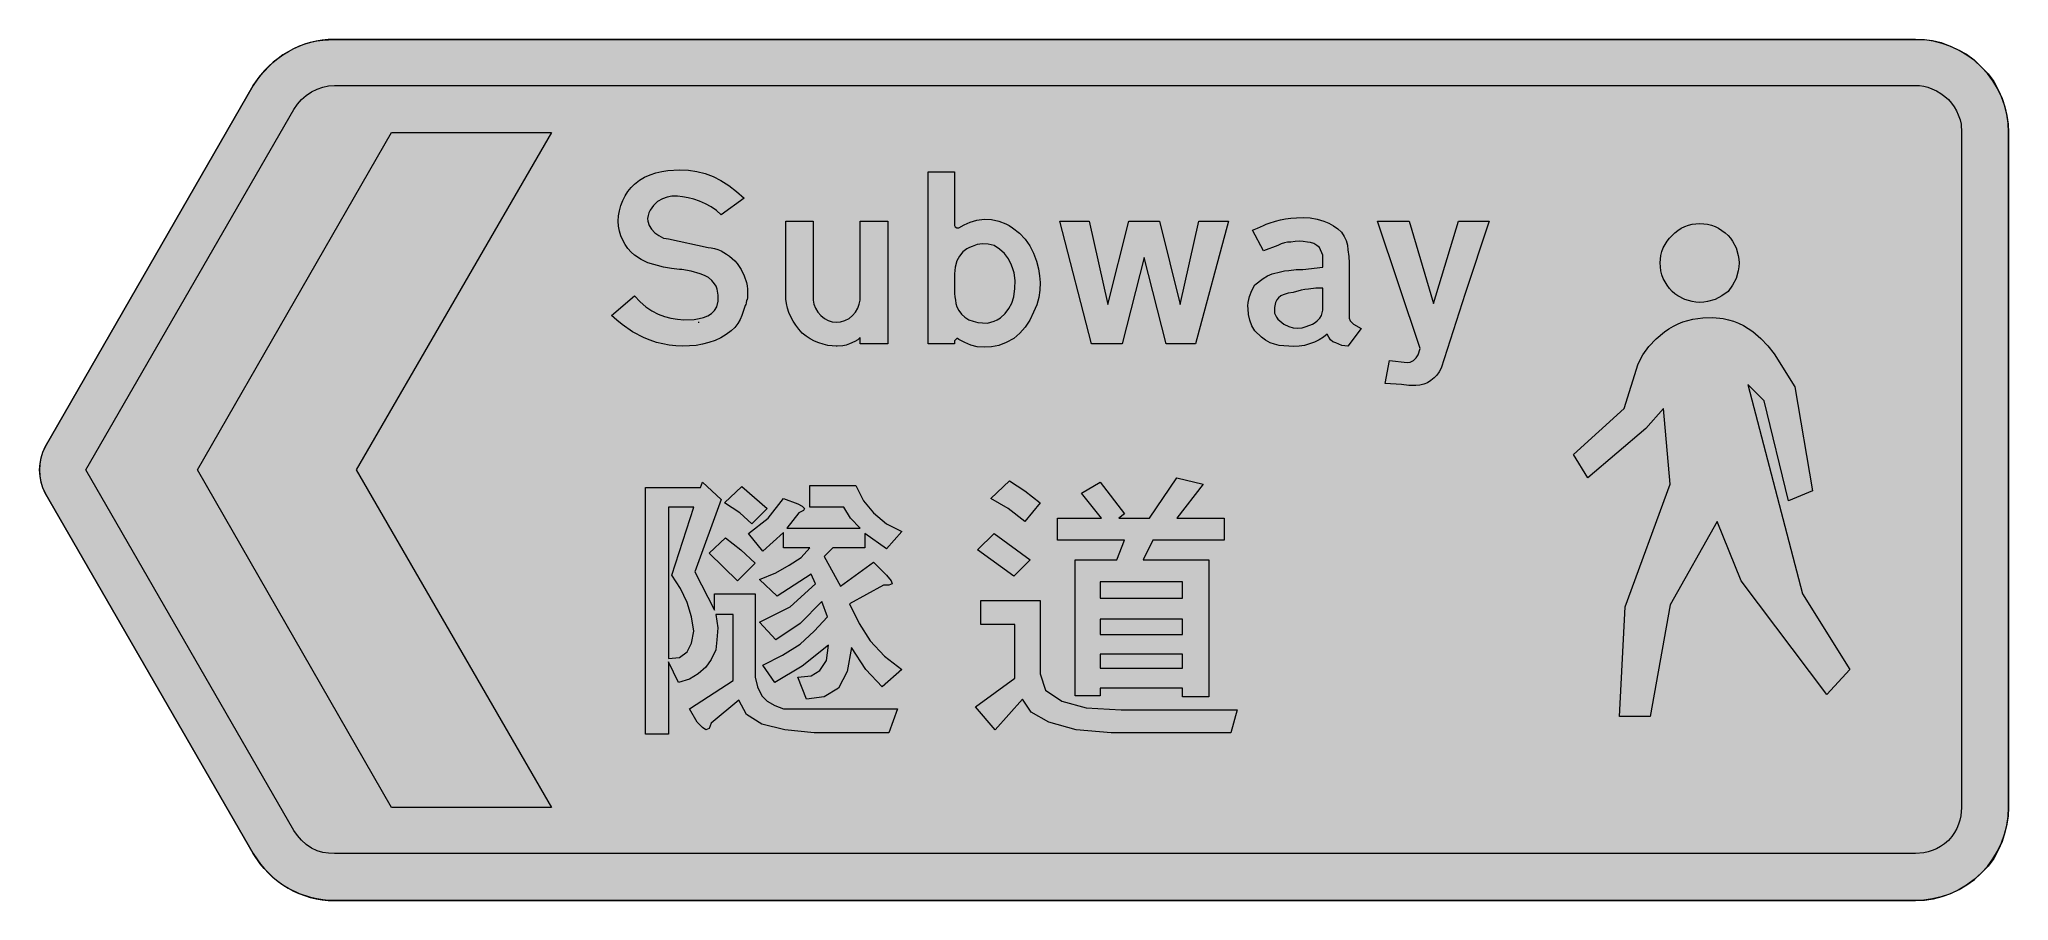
# Model space of a CAD drawing. Header units: metres. Extents: x 15 to 554, y 23 to 258.
import ezdxf

# ---------------------------------------------------------------- set-up
doc = ezdxf.new("R2010")
doc.units = ezdxf.units.M
for name, color, linetype, true_color in [('FILL_BLUE_0000FF', 7, 'Continuous', 0x0000ff), ('FILL_WHITE_FFFFFF', 7, 'Continuous', 0xffffff), ('STROKE_BLUE_0000FF', 7, 'Continuous', 0x0000ff), ('STROKE_WHITE_FFFFFF', 7, 'Continuous', 0xffffff)]:
    doc.layers.add(name, color=color, linetype=linetype, true_color=true_color)

msp = doc.modelspace()

# ---------------------------------------------------------------- hatches: boundary and pattern name
at = {"layer": 'FILL_BLUE_0000FF', "true_color": 0x0000ff}
h = msp.add_hatch(color=7, dxfattribs=at)
h.dxf.hatch_style = 1
h.paths.add_polyline_path([(84.75, 239.22), (85.71, 240.69), (86.81, 241.96), (88.08, 243.06), (89.55, 244.02), (91.12, 244.81), (92.7, 245.37), (94.27, 245.71), (95.85, 245.82), (528.75, 245.82), (529.88, 245.76), (531, 245.59), (532.13, 245.31), (533.25, 244.92), (534.54, 244.37), (535.72, 243.64), (536.79, 242.81), (537.75, 241.92), (538.59, 240.97), (539.33, 239.93), (539.94, 238.84), (540.45, 237.72), (540.97, 236.42), (541.24, 235.21), (541.35, 232.92), (541.35, 48.12), (541.17, 45.83), (540.92, 44.67), (540.56, 43.51), (540.08, 42.36), (539.45, 41.24), (538.68, 40.16), (537.75, 39.12), (536.71, 38.19), (535.63, 37.42), (534.51, 36.79), (533.36, 36.31), (532.2, 35.95), (531.04, 35.7), (528.75, 35.52), (95.85, 35.52), (94.27, 35.59), (92.7, 35.82), (91.12, 36.28), (89.55, 37.02), (88.08, 38.02), (86.81, 39.19), (85.71, 40.48), (84.75, 41.82), (27.75, 140.52), (84.75, 239.22)])
at = {"layer": 'FILL_WHITE_FFFFFF', "true_color": 0xffffff}
h = msp.add_hatch(color=7, dxfattribs=at)
h.dxf.hatch_style = 1
h.paths.add_polyline_path([(75.57, 248.45), (77.77, 250.92), (79, 252.07), (80.32, 253.16), (81.73, 254.18), (83.25, 255.12), (84.74, 255.95), (86.27, 256.65), (87.84, 257.22), (89.44, 257.67), (91.05, 258.01), (92.66, 258.24), (95.85, 258.42), (528.75, 258.42), (531.05, 258.35), (533.4, 258.08), (535.75, 257.53), (536.91, 257.13), (538.05, 256.62), (540.46, 255.6), (542.74, 254.33), (544.84, 252.78), (546.75, 250.92), (548.61, 249.01), (550.16, 246.91), (551.43, 244.63), (552.45, 242.22), (553.24, 239.92), (553.8, 237.57), (554.14, 235.22), (554.25, 232.92), (554.25, 48.12), (554.14, 45.87), (553.8, 43.58), (553.24, 41.24), (552.45, 38.82), (551.43, 36.41), (550.16, 34.13), (548.61, 32.03), (546.75, 30.12), (544.84, 28.39), (542.74, 26.82), (540.46, 25.48), (538.05, 24.42), (535.75, 23.63), (533.4, 23.07), (531.05, 22.73), (528.75, 22.62), (95.85, 22.62), (94.26, 22.68), (92.66, 22.84), (91.05, 23.11), (89.44, 23.48), (86.27, 24.52), (83.25, 25.92), (81.73, 26.86), (80.32, 27.88), (79, 28.98), (77.77, 30.16), (76.63, 31.4), (75.57, 32.71), (73.65, 35.52), (16.65, 134.22), (16.04, 135.63), (15.56, 137.14), (15.26, 138.78), (15.15, 140.52), (15.26, 142.26), (15.56, 143.89), (16.04, 145.41), (16.65, 146.82), (73.65, 245.82), (75.57, 248.45)])
h = msp.add_hatch(color=7, dxfattribs=at)
h.dxf.hatch_style = 1
h.paths.add_polyline_path([(101.85, 140.52), (155.25, 48.12), (111.45, 48.12), (58.35, 140.52), (111.45, 232.92), (155.25, 232.92), (101.85, 140.52)])
h = msp.add_hatch(color=7, dxfattribs=at)
h.dxf.hatch_style = 1
h.paths.add_polyline_path([(208.95, 187.62), (208.91, 187.21), (208.82, 187.07), (208.65, 187.02), (208.61, 186.16), (208.52, 185.8), (208.35, 185.52), (207.45, 182.82), (206.94, 181.7), (206.29, 180.61), (205.47, 179.57), (204.45, 178.62), (203.13, 177.58), (201.67, 176.7), (200.09, 175.97), (198.41, 175.39), (196.67, 174.96), (194.87, 174.65), (193.06, 174.48), (191.25, 174.42), (189.37, 174.49), (187.53, 174.69), (185.75, 175.02), (184.01, 175.47), (182.32, 176.03), (180.66, 176.7), (177.45, 178.32), (174.6, 180.34), (173.15, 181.53), (171.75, 182.82), (178.05, 188.22), (179.55, 186.57), (181.13, 185.21), (182.77, 184.1), (184.46, 183.23), (186.2, 182.57), (187.96, 182.1), (189.75, 181.79), (191.55, 181.62), (194.39, 181.76), (195.72, 181.97), (196.95, 182.29), (198.07, 182.76), (199.06, 183.39), (199.89, 184.2), (200.55, 185.22), (200.88, 186.71), (200.93, 188.37), (200.63, 190.03), (200.34, 190.81), (199.95, 191.52), (199.18, 192.44), (198.25, 193.18), (197.18, 193.78), (196.01, 194.26), (193.5, 194.94), (190.95, 195.42), (190.35, 195.42), (188.15, 195.7), (186, 196.09), (181.65, 197.22), (179.85, 198.16), (178.05, 199.32), (177.08, 200.17), (176.21, 201.15), (175.44, 202.24), (174.79, 203.41), (174.26, 204.65), (173.87, 205.94), (173.63, 207.27), (173.55, 208.62), (173.63, 210.08), (173.87, 211.52), (174.26, 212.93), (174.79, 214.28), (175.44, 215.57), (176.21, 216.76), (177.08, 217.85), (178.05, 218.82), (179.35, 219.85), (180.77, 220.69), (182.28, 221.37), (183.86, 221.89), (185.48, 222.28), (187.12, 222.53), (190.35, 222.72), (192.77, 222.61), (195.1, 222.26), (197.35, 221.68), (199.54, 220.84), (201.68, 219.76), (203.81, 218.42), (205.92, 216.81), (208.05, 214.92), (201.75, 210.42), (200.43, 211.57), (198.99, 212.57), (197.45, 213.4), (195.86, 214.09), (194.26, 214.64), (192.68, 215.06), (191.16, 215.35), (189.75, 215.52), (188.27, 215.45), (186.94, 215.22), (185.66, 214.76), (184.35, 214.02), (183.25, 212.97), (182.33, 211.66), (181.98, 210.94), (181.73, 210.18), (181.62, 209.41), (181.65, 208.62), (182.03, 207.5), (182.7, 206.44), (183.59, 205.5), (184.65, 204.72), (185.32, 204.33), (186, 204.04), (186.68, 203.88), (187.35, 203.82), (198.15, 201.42), (199.05, 201.36), (199.95, 201.19), (200.85, 200.91), (201.75, 200.52), (203.25, 199.58), (204.03, 199.04), (204.75, 198.42), (205.5, 197.8), (206.16, 197.09), (207.26, 195.46), (208.08, 193.65), (208.65, 191.82), (208.91, 190.92), (208.95, 190.02), (208.95, 189.12), (208.95, 188.82), (208.95, 188.52), (208.95, 188.22), (208.95, 187.92), (208.95, 187.62)])
h = msp.add_hatch(color=7, dxfattribs=at)
h.dxf.hatch_style = 1
h.paths.add_polyline_path([(269.96, 208.36), (271.79, 208.89), (273.75, 209.22), (275.77, 209.1), (277.76, 208.69), (279.7, 207.95), (280.64, 207.44), (281.55, 206.82), (283.41, 205.36), (284.96, 203.71), (286.23, 201.88), (287.25, 199.92), (288.04, 197.73), (288.6, 195.64), (288.94, 193.68), (289.05, 191.82), (288.98, 189.79), (288.71, 187.77), (288.16, 185.74), (287.25, 183.72), (286.24, 181.58), (285, 179.67), (283.54, 177.98), (281.85, 176.52), (279.82, 175.39), (277.8, 174.64), (275.77, 174.24), (273.75, 174.12), (271.83, 174.28), (270.08, 174.72), (268.43, 175.39), (266.85, 176.22), (266.44, 176.48), (266.25, 176.52), (265.65, 175.92), (265.65, 175.02), (258.45, 175.02), (258.45, 222.12), (265.65, 222.12), (265.65, 207.42), (265.7, 207.24), (265.84, 207.12), (266.25, 206.82), (266.55, 206.82), (266.85, 206.82), (268.31, 207.66), (269.96, 208.36)])
h.paths.add_polyline_path([(277.35, 181.65), (278.25, 182.22), (279.49, 183.41), (280.5, 184.73), (281.29, 186.23), (281.85, 187.92), (282.18, 190.17), (282.22, 192.38), (281.93, 194.54), (281.64, 195.59), (281.25, 196.62), (280.42, 198.31), (279.3, 199.77), (277.96, 201.01), (276.45, 202.02), (274.88, 202.35), (273.34, 202.43), (271.85, 202.23), (270.45, 201.72), (269.7, 201.45), (269.03, 201.11), (267.9, 200.22), (266.99, 199.1), (266.25, 197.82), (265.84, 196.02), (265.65, 194.22), (265.65, 188.82), (265.69, 187.92), (265.95, 187.02), (265.99, 186.12), (266.25, 185.22), (266.81, 184.15), (267.56, 183.19), (268.49, 182.35), (269.55, 181.62), (270.73, 181.23), (271.99, 180.94), (273.3, 180.78), (274.65, 180.72), (276.45, 181.24), (277.35, 181.65)], flags=16)
h = msp.add_hatch(color=7, dxfattribs=at)
h.dxf.hatch_style = 1
h.paths.add_polyline_path([(232.1, 174.48), (230.91, 174.64), (229.7, 174.93), (228.49, 175.32), (227.29, 175.83), (226.12, 176.44), (225, 177.18), (223.95, 178.02), (222.99, 179.06), (222.15, 180.15), (221.42, 181.28), (220.8, 182.44), (220.29, 183.64), (219.9, 184.85), (219.62, 186.08), (219.45, 187.32), (219.45, 208.62), (226.95, 208.62), (226.95, 187.02), (227.11, 185.9), (227.55, 184.81), (228.22, 183.77), (229.05, 182.82), (230, 182.03), (231.04, 181.47), (232.13, 181.13), (233.25, 181.02), (234.42, 181.13), (235.61, 181.47), (236.75, 182.03), (237.75, 182.82), (238.54, 183.77), (239.14, 184.81), (239.56, 185.9), (239.85, 187.02), (239.85, 208.62), (247.35, 208.62), (247.35, 175.02), (239.85, 175.02), (239.85, 176.82), (239.13, 176.2), (238.35, 175.69), (236.85, 175.02), (235.95, 174.67), (235.09, 174.49), (233.55, 174.42), (233.25, 174.42), (232.1, 174.48)])
h = msp.add_hatch(color=7, dxfattribs=at)
h.dxf.hatch_style = 1
h.paths.add_polyline_path([(307.65, 185.82), (313.35, 208.62), (317.55, 208.62), (321.75, 208.62), (327.45, 185.82), (332.55, 208.62), (340.65, 208.62), (331.65, 175.02), (323.55, 175.02), (317.55, 198.72), (311.55, 175.02), (303.15, 175.02), (294.45, 208.62), (302.55, 208.62), (307.65, 185.82)])
h = msp.add_hatch(color=7, dxfattribs=at)
h.dxf.hatch_style = 1
h.paths.add_polyline_path([(372.5, 174.48), (371.7, 174.64), (370.05, 175.32), (369.25, 175.65), (368.62, 176.18), (368.11, 176.88), (367.65, 177.72), (366.65, 176.88), (365.47, 176.14), (364.19, 175.53), (362.85, 175.02), (361.45, 174.63), (360, 174.38), (358.55, 174.3), (357.15, 174.42), (355.8, 174.48), (354.49, 174.64), (353.23, 174.93), (352.05, 175.32), (350.8, 176.05), (349.72, 176.86), (347.85, 178.62), (347.06, 180.02), (346.5, 181.51), (346.16, 183.05), (346.05, 184.62), (345.99, 185.51), (346.04, 186.37), (346.39, 188.03), (347.02, 189.64), (347.85, 191.22), (350.14, 192.94), (351.35, 193.67), (352.65, 194.22), (354.9, 194.78), (356.02, 195.02), (357.15, 195.12), (359.21, 195.38), (361.05, 195.42), (366.45, 196.02), (366.45, 197.52), (366.45, 199.32), (365.55, 201.42), (364.82, 202.03), (364.01, 202.51), (363.15, 202.81), (362.25, 202.92), (361.13, 203.09), (360, 203.14), (358.88, 203.09), (357.75, 202.92), (356.85, 202.86), (355.95, 202.69), (355.05, 202.41), (354.15, 202.02), (350.25, 200.52), (347.25, 206.22), (348.64, 206.71), (350.25, 207.42), (350.98, 207.82), (351.79, 208.13), (353.55, 208.62), (354.9, 209.01), (356.29, 209.29), (357.73, 209.46), (359.25, 209.52), (361.1, 209.63), (363, 209.52), (364.9, 209.18), (366.75, 208.62), (368.09, 208.07), (369.38, 207.34), (370.55, 206.51), (371.55, 205.62), (372.34, 204.49), (372.9, 203.33), (373.24, 202.12), (373.35, 200.82), (373.61, 199.02), (373.65, 197.22), (373.65, 193.62), (373.65, 182.82), (373.69, 182.07), (373.95, 181.32), (374.85, 180.42), (376.95, 179.22), (373.35, 174.42), (372.5, 174.48)])
h.paths.add_polyline_path([(359.55, 179.37), (360.78, 179.48), (361.95, 179.82), (363.67, 180.46), (364.4, 180.87), (364.95, 181.32), (365.66, 182.07), (366.15, 182.82), (366.45, 184.32), (366.45, 190.32), (364.61, 190.28), (362.55, 190.02), (361.6, 189.96), (360.56, 189.79), (358.35, 189.12), (357, 188.93), (355.65, 188.52), (354.98, 188.19), (354.38, 187.69), (353.88, 187.09), (353.55, 186.42), (353.29, 185.03), (353.25, 183.42), (353.78, 182.37), (354.18, 181.82), (354.75, 181.32), (355.84, 180.46), (357.15, 179.82), (358.32, 179.48), (359.55, 179.37)], flags=16)
h = msp.add_hatch(color=7, dxfattribs=at)
h.dxf.hatch_style = 1
h.paths.add_polyline_path([(393.15, 173.82), (381.45, 208.62), (390.15, 208.62), (396.75, 186.12), (403.65, 208.62), (412.05, 208.62), (405.45, 188.82), (398.85, 168.42), (398.33, 167.44), (397.69, 166.53), (396.93, 165.71), (396.07, 165.01), (395.14, 164.43), (394.12, 163.99), (393.06, 163.72), (391.95, 163.62), (390, 163.66), (388.05, 163.92), (383.55, 164.22), (384.75, 170.52), (389.55, 169.92), (390.44, 170.08), (391.27, 170.52), (392, 171.19), (392.55, 172.02), (393.15, 173.82)])
h = msp.add_hatch(color=7, dxfattribs=at)
h.dxf.hatch_style = 1
h.paths.add_polyline_path([(458.91, 198.24), (459.07, 199.28), (459.34, 200.3), (459.71, 201.31), (460.18, 202.27), (460.75, 203.17), (461.41, 203.99), (462.15, 204.72), (462.88, 205.46), (463.7, 206.12), (464.6, 206.69), (465.56, 207.16), (466.57, 207.53), (467.59, 207.8), (468.63, 207.96), (469.65, 208.02), (470.76, 207.96), (471.84, 207.8), (472.88, 207.53), (473.89, 207.16), (474.85, 206.69), (475.77, 206.12), (476.63, 205.46), (477.45, 204.72), (478.1, 203.99), (478.68, 203.17), (479.63, 201.31), (480.23, 199.28), (480.39, 198.24), (480.45, 197.22), (480.39, 196.11), (480.23, 195.03), (479.63, 192.98), (478.68, 191.1), (477.45, 189.42), (475.77, 188.19), (473.89, 187.24), (471.84, 186.64), (470.76, 186.48), (469.65, 186.42), (468.63, 186.48), (467.59, 186.64), (465.56, 187.24), (463.7, 188.19), (462.88, 188.77), (462.15, 189.42), (461.41, 190.24), (460.75, 191.1), (460.18, 192.02), (459.71, 192.98), (459.34, 193.99), (459.07, 195.03), (458.91, 196.11), (458.85, 197.22), (458.91, 198.24)])
h = msp.add_hatch(color=7, dxfattribs=at)
h.dxf.hatch_style = 1
h.paths.add_polyline_path([(447.75, 73.02), (449.25, 103.02), (461.55, 136.62), (459.75, 157.32), (454.95, 151.92), (439.05, 138.42), (435.15, 144.72), (448.95, 157.32), (452.85, 169.62), (454.14, 172.03), (455.78, 174.31), (457.74, 176.41), (460.05, 178.32), (461.21, 179.16), (462.45, 179.9), (463.74, 180.53), (465.08, 181.06), (467.81, 181.82), (470.55, 182.22), (473.3, 182.27), (476.1, 181.96), (477.51, 181.65), (478.9, 181.25), (480.29, 180.74), (481.65, 180.12), (484.19, 178.44), (486.41, 176.56), (488.36, 174.51), (490.05, 172.32), (495.75, 163.32), (500.55, 134.82), (493.95, 132.12), (487.35, 159.42), (482.85, 163.92), (497.85, 106.62), (510.75, 85.92), (504.45, 79.02), (481.05, 110.22), (474.45, 126.42), (461.55, 103.62), (456.15, 73.02), (447.75, 73.02)])
h = msp.add_hatch(color=7, dxfattribs=at)
h.dxf.hatch_style = 1
h.paths.add_polyline_path([(196.05, 135.72), (196.65, 137.22), (201.75, 132.42), (194.55, 112.62), (199.95, 102.12), (199.95, 106.62), (211.05, 106.62), (211.05, 86.82), (211.05, 83.82), (211.65, 81.12), (212.85, 78.72), (214.35, 77.22), (216.45, 76.02), (218.85, 75.12), (221.85, 75.12), (225.15, 75.12), (250.05, 75.12), (247.65, 68.52), (227.25, 68.52), (219.15, 69.42), (212.85, 70.92), (208.65, 73.62), (206.55, 77.52), (199.05, 71.22), (198.45, 69.72), (197.55, 69.42), (196.65, 70.02), (195.15, 71.52), (193.05, 75.12), (205.05, 82.92), (205.05, 100.92), (200.25, 100.92), (200.85, 97.32), (200.55, 94.02), (200.25, 91.32), (199.05, 88.62), (197.55, 86.52), (195.45, 84.72), (193.05, 83.22), (190.05, 82.32), (187.35, 88.02), (187.35, 68.22), (181.05, 68.22), (181.05, 135.72), (196.05, 135.72)])
h.paths.add_polyline_path([(190.35, 89.22), (192.45, 90.72), (193.65, 93.12), (194.25, 96.42), (193.65, 100.32), (192.45, 104.22), (190.65, 108.12), (188.25, 111.72), (194.25, 130.32), (187.35, 130.32), (187.35, 88.92), (190.35, 89.22)], flags=16)
h = msp.add_hatch(color=7, dxfattribs=at)
h.dxf.hatch_style = 1
h.paths.add_polyline_path([(206.85, 128.82), (202.65, 131.52), (207.45, 136.02), (214.35, 130.02), (210.15, 125.82), (206.85, 128.82)])
h = msp.add_hatch(color=7, dxfattribs=at)
h.dxf.hatch_style = 1
h.paths.add_polyline_path([(214.65, 127.32), (218.85, 132.72), (222.75, 131.22), (223.95, 130.62), (224.55, 130.02), (224.25, 129.42), (223.05, 128.82), (219.75, 124.62), (239.85, 124.62), (237.15, 127.32), (235.35, 130.32), (226.05, 130.32), (226.05, 136.32), (238.65, 136.32), (240.75, 132.12), (243.45, 128.82), (247.05, 125.82), (251.25, 123.72), (247.05, 118.92), (241.05, 123.12), (241.05, 119.22), (232.35, 119.22), (229.95, 116.82), (234.45, 108.72), (243.45, 115.32), (247.05, 111.72), (248.25, 110.22), (248.55, 109.32), (247.65, 109.02), (246.15, 109.02), (236.85, 103.92), (239.55, 98.52), (242.55, 93.72), (246.45, 89.52), (251.25, 85.92), (245.85, 81.12), (241.35, 85.92), (237.45, 91.92), (236.25, 85.32), (233.85, 80.82), (229.95, 78.42), (225.15, 77.82), (222.75, 83.82), (226.35, 84.12), (228.75, 85.62), (230.55, 88.32), (231.15, 92.52), (223.95, 86.82), (216.45, 82.32), (213.15, 87.12), (218.55, 89.82), (223.35, 92.82), (227.25, 96.42), (230.85, 100.32), (229.35, 104.52), (223.35, 98.52), (216.75, 94.02), (212.25, 98.82), (220.65, 103.02), (227.55, 109.32), (226.35, 112.02), (217.05, 106.02), (212.25, 110.52), (216.75, 112.32), (220.35, 114.42), (223.65, 116.52), (226.05, 119.22), (218.85, 119.22), (218.85, 123.42), (213.15, 118.32), (209.25, 123.12), (214.65, 127.32)])
h = msp.add_hatch(color=7, dxfattribs=at)
h.dxf.hatch_style = 1
h.paths.add_polyline_path([(284.85, 134.82), (289.05, 131.52), (284.85, 126.42), (280.35, 130.02), (275.55, 132.72), (280.65, 137.52), (284.85, 134.82)])
h = msp.add_hatch(color=7, dxfattribs=at)
h.dxf.hatch_style = 1
h.paths.add_polyline_path([(326.55, 138.42), (333.75, 136.62), (326.55, 127.32), (339.45, 127.32), (339.45, 121.32), (319.95, 121.32), (317.25, 115.92), (335.25, 115.92), (335.25, 78.42), (328.05, 78.42), (328.05, 80.82), (305.55, 80.82), (305.55, 78.72), (298.65, 78.72), (298.65, 115.92), (310.05, 115.92), (312.15, 121.32), (293.85, 121.32), (293.85, 127.32), (305.85, 127.32), (300.45, 134.22), (305.55, 137.22), (312.15, 128.52), (310.65, 127.32), (319.05, 127.32), (326.55, 138.42)])
h.paths.add_polyline_path([(305.55, 86.22), (328.05, 86.22), (328.05, 90.12), (305.55, 90.12), (305.55, 86.22)], flags=16)
h.paths.add_polyline_path([(305.55, 99.72), (305.55, 95.52), (328.05, 95.52), (328.05, 99.72), (305.55, 99.72)], flags=16)
h.paths.add_polyline_path([(328.05, 109.92), (305.55, 109.92), (305.55, 105.42), (328.05, 105.42), (328.05, 109.92)], flags=16)
h = msp.add_hatch(color=7, dxfattribs=at)
h.dxf.hatch_style = 1
h.paths.add_polyline_path([(198.45, 117.72), (202.95, 121.92), (207.15, 118.62), (211.05, 115.02), (206.25, 110.22), (198.45, 117.72)])
h = msp.add_hatch(color=7, dxfattribs=at)
h.dxf.hatch_style = 1
h.paths.add_polyline_path([(286.35, 115.92), (281.85, 111.42), (271.95, 118.62), (276.45, 123.12), (286.35, 115.92)])
h = msp.add_hatch(color=7, dxfattribs=at)
h.dxf.hatch_style = 1
h.paths.add_polyline_path([(289.05, 104.82), (289.05, 84.72), (290.55, 80.22), (295.05, 77.22), (301.65, 75.42), (311.25, 74.82), (343.05, 74.82), (341.25, 68.52), (308.55, 68.52), (298.95, 69.42), (291.45, 71.52), (286.65, 74.22), (284.25, 77.82), (276.75, 69.42), (271.35, 75.72), (282.15, 83.52), (282.15, 98.22), (272.85, 98.22), (272.85, 104.82), (289.05, 104.82)])

# ---------------------------------------------------------------- linework, layer by layer
at = {"layer": 'FILL_BLUE_0000FF', "lineweight": 0, "true_color": 0x0000ff}
msp.add_lwpolyline([(84.75, 239.22), (85.71, 240.69), (86.81, 241.96), (88.08, 243.06), (89.55, 244.02), (91.12, 244.81), (92.7, 245.37), (94.27, 245.71), (95.85, 245.82), (528.75, 245.82), (529.88, 245.76), (531, 245.59), (532.13, 245.31), (533.25, 244.92), (534.54, 244.37), (535.72, 243.64), (536.79, 242.81), (537.75, 241.92), (538.59, 240.97), (539.33, 239.93), (539.94, 238.84), (540.45, 237.72), (540.97, 236.42), (541.24, 235.21), (541.35, 232.92), (541.35, 48.12), (541.17, 45.83), (540.92, 44.67), (540.56, 43.51), (540.08, 42.36), (539.45, 41.24), (538.68, 40.16), (537.75, 39.12), (536.71, 38.19), (535.63, 37.42), (534.51, 36.79), (533.36, 36.31), (532.2, 35.95), (531.04, 35.7), (528.75, 35.52), (95.85, 35.52), (94.27, 35.59), (92.7, 35.82), (91.12, 36.28), (89.55, 37.02), (88.08, 38.02), (86.81, 39.19), (85.71, 40.48), (84.75, 41.82), (27.75, 140.52)], close=True, dxfattribs=at)
at = {"layer": 'FILL_WHITE_FFFFFF', "lineweight": 0, "true_color": 0xffffff}
for points in [[(75.57, 248.45), (77.77, 250.92), (79, 252.07), (80.32, 253.16), (81.73, 254.18), (83.25, 255.12), (84.74, 255.95), (86.27, 256.65), (87.84, 257.22), (89.44, 257.67), (91.05, 258.01), (92.66, 258.24), (95.85, 258.42), (528.75, 258.42), (531.05, 258.35), (533.4, 258.08), (535.75, 257.53), (536.91, 257.13), (538.05, 256.62), (540.46, 255.6), (542.74, 254.33), (544.84, 252.78), (546.75, 250.92), (548.61, 249.01), (550.16, 246.91), (551.43, 244.63), (552.45, 242.22), (553.24, 239.92), (553.8, 237.57), (554.14, 235.22), (554.25, 232.92), (554.25, 48.12), (554.14, 45.87), (553.8, 43.58), (553.24, 41.24), (552.45, 38.82), (551.43, 36.41), (550.16, 34.13), (548.61, 32.03), (546.75, 30.12), (544.84, 28.39), (542.74, 26.82), (540.46, 25.48), (538.05, 24.42), (535.75, 23.63), (533.4, 23.07), (531.05, 22.73), (528.75, 22.62), (95.85, 22.62), (94.26, 22.68), (92.66, 22.84), (91.05, 23.11), (89.44, 23.48), (86.27, 24.52), (83.25, 25.92), (81.73, 26.86), (80.32, 27.88), (79, 28.98), (77.77, 30.16), (76.63, 31.4), (75.57, 32.71), (73.65, 35.52), (16.65, 134.22), (16.04, 135.63), (15.56, 137.14), (15.26, 138.78), (15.15, 140.52), (15.26, 142.26), (15.56, 143.89), (16.04, 145.41), (16.65, 146.82), (73.65, 245.82)], [(208.95, 187.62), (208.91, 187.21), (208.82, 187.07), (208.65, 187.02), (208.61, 186.16), (208.52, 185.8), (208.35, 185.52), (207.45, 182.82), (206.94, 181.7), (206.29, 180.61), (205.47, 179.57), (204.45, 178.62), (203.13, 177.58), (201.67, 176.7), (200.09, 175.97), (198.41, 175.39), (196.67, 174.96), (194.87, 174.65), (193.06, 174.48), (191.25, 174.42), (189.37, 174.49), (187.53, 174.69), (185.75, 175.02), (184.01, 175.47), (182.32, 176.03), (180.66, 176.7), (177.45, 178.32), (174.6, 180.34), (173.15, 181.53), (171.75, 182.82), (178.05, 188.22), (179.55, 186.57), (181.13, 185.21), (182.77, 184.1), (184.46, 183.23), (186.2, 182.57), (187.96, 182.1), (189.75, 181.79), (191.55, 181.62), (194.39, 181.76), (195.72, 181.97), (196.95, 182.29), (198.07, 182.76), (199.06, 183.39), (199.89, 184.2), (200.55, 185.22), (200.88, 186.71), (200.93, 188.37), (200.63, 190.03), (200.34, 190.81), (199.95, 191.52), (199.18, 192.44), (198.25, 193.18), (197.18, 193.78), (196.01, 194.26), (193.5, 194.94), (190.95, 195.42), (190.35, 195.42), (188.15, 195.7), (186, 196.09), (181.65, 197.22), (179.85, 198.16), (178.05, 199.32), (177.08, 200.17), (176.21, 201.15), (175.44, 202.24), (174.79, 203.41), (174.26, 204.65), (173.87, 205.94), (173.63, 207.27), (173.55, 208.62), (173.63, 210.08), (173.87, 211.52), (174.26, 212.93), (174.79, 214.28), (175.44, 215.57), (176.21, 216.76), (177.08, 217.85), (178.05, 218.82), (179.35, 219.85), (180.77, 220.69), (182.28, 221.37), (183.86, 221.89), (185.48, 222.28), (187.12, 222.53), (190.35, 222.72), (192.77, 222.61), (195.1, 222.26), (197.35, 221.68), (199.54, 220.84), (201.68, 219.76), (203.81, 218.42), (205.92, 216.81), (208.05, 214.92), (201.75, 210.42), (200.43, 211.57), (198.99, 212.57), (197.45, 213.4), (195.86, 214.09), (194.26, 214.64), (192.68, 215.06), (191.16, 215.35), (189.75, 215.52), (188.27, 215.45), (186.94, 215.22), (185.66, 214.76), (184.35, 214.02), (183.25, 212.97), (182.33, 211.66), (181.98, 210.94), (181.73, 210.18), (181.62, 209.41), (181.65, 208.62), (182.03, 207.5), (182.7, 206.44), (183.59, 205.5), (184.65, 204.72), (185.32, 204.33), (186, 204.04), (186.68, 203.88), (187.35, 203.82), (198.15, 201.42), (199.05, 201.36), (199.95, 201.19), (200.85, 200.91), (201.75, 200.52), (203.25, 199.58), (204.03, 199.04), (204.75, 198.42), (205.5, 197.8), (206.16, 197.09), (207.26, 195.46), (208.08, 193.65), (208.65, 191.82), (208.91, 190.92), (208.95, 190.02), (208.95, 189.12), (208.95, 188.82), (208.95, 188.52), (208.95, 188.22), (208.95, 187.92)], [(269.96, 208.36), (271.79, 208.89), (273.75, 209.22), (275.77, 209.1), (277.76, 208.69), (279.7, 207.95), (280.64, 207.44), (281.55, 206.82), (283.41, 205.36), (284.96, 203.71), (286.23, 201.88), (287.25, 199.92), (288.04, 197.73), (288.6, 195.64), (288.94, 193.68), (289.05, 191.82), (288.98, 189.79), (288.71, 187.77), (288.16, 185.74), (287.25, 183.72), (286.24, 181.58), (285, 179.67), (283.54, 177.98), (281.85, 176.52), (279.82, 175.39), (277.8, 174.64), (275.77, 174.24), (273.75, 174.12), (271.83, 174.28), (270.08, 174.72), (268.43, 175.39), (266.85, 176.22), (266.44, 176.48), (266.25, 176.52), (265.65, 175.92), (265.65, 175.02), (258.45, 175.02), (258.45, 222.12), (265.65, 222.12), (265.65, 207.42), (265.7, 207.24), (265.84, 207.12), (266.25, 206.82), (266.55, 206.82), (266.85, 206.82), (268.31, 207.66)], [(232.1, 174.48), (230.91, 174.64), (229.7, 174.93), (228.49, 175.32), (227.29, 175.83), (226.12, 176.44), (225, 177.18), (223.95, 178.02), (222.99, 179.06), (222.15, 180.15), (221.42, 181.28), (220.8, 182.44), (220.29, 183.64), (219.9, 184.85), (219.62, 186.08), (219.45, 187.32), (219.45, 208.62), (226.95, 208.62), (226.95, 187.02), (227.11, 185.9), (227.55, 184.81), (228.22, 183.77), (229.05, 182.82), (230, 182.03), (231.04, 181.47), (232.13, 181.13), (233.25, 181.02), (234.42, 181.13), (235.61, 181.47), (236.75, 182.03), (237.75, 182.82), (238.54, 183.77), (239.14, 184.81), (239.56, 185.9), (239.85, 187.02), (239.85, 208.62), (247.35, 208.62), (247.35, 175.02), (239.85, 175.02), (239.85, 176.82), (239.13, 176.2), (238.35, 175.69), (236.85, 175.02), (235.95, 174.67), (235.09, 174.49), (233.55, 174.42), (233.25, 174.42)], [(307.65, 185.82), (313.35, 208.62), (317.55, 208.62), (321.75, 208.62), (327.45, 185.82), (332.55, 208.62), (340.65, 208.62), (331.65, 175.02), (323.55, 175.02), (317.55, 198.72), (311.55, 175.02), (303.15, 175.02), (294.45, 208.62), (302.55, 208.62)], [(372.5, 174.48), (371.7, 174.64), (370.05, 175.32), (369.25, 175.65), (368.62, 176.18), (368.11, 176.88), (367.65, 177.72), (366.65, 176.88), (365.47, 176.14), (364.19, 175.53), (362.85, 175.02), (361.45, 174.63), (360, 174.38), (358.55, 174.3), (357.15, 174.42), (355.8, 174.48), (354.49, 174.64), (353.23, 174.93), (352.05, 175.32), (350.8, 176.05), (349.72, 176.86), (347.85, 178.62), (347.06, 180.02), (346.5, 181.51), (346.16, 183.05), (346.05, 184.62), (345.99, 185.51), (346.04, 186.37), (346.39, 188.03), (347.02, 189.64), (347.85, 191.22), (350.14, 192.94), (351.35, 193.67), (352.65, 194.22), (354.9, 194.78), (356.02, 195.02), (357.15, 195.12), (359.21, 195.38), (361.05, 195.42), (366.45, 196.02), (366.45, 197.52), (366.45, 199.32), (365.55, 201.42), (364.82, 202.03), (364.01, 202.51), (363.15, 202.81), (362.25, 202.92), (361.13, 203.09), (360, 203.14), (358.88, 203.09), (357.75, 202.92), (356.85, 202.86), (355.95, 202.69), (355.05, 202.41), (354.15, 202.02), (350.25, 200.52), (347.25, 206.22), (348.64, 206.71), (350.25, 207.42), (350.98, 207.82), (351.79, 208.13), (353.55, 208.62), (354.9, 209.01), (356.29, 209.29), (357.73, 209.46), (359.25, 209.52), (361.1, 209.63), (363, 209.52), (364.9, 209.18), (366.75, 208.62), (368.09, 208.07), (369.38, 207.34), (370.55, 206.51), (371.55, 205.62), (372.34, 204.49), (372.9, 203.33), (373.24, 202.12), (373.35, 200.82), (373.61, 199.02), (373.65, 197.22), (373.65, 193.62), (373.65, 182.82), (373.69, 182.07), (373.95, 181.32), (374.85, 180.42), (376.95, 179.22), (373.35, 174.42)], [(393.15, 173.82), (381.45, 208.62), (390.15, 208.62), (396.75, 186.12), (403.65, 208.62), (412.05, 208.62), (405.45, 188.82), (398.85, 168.42), (398.33, 167.44), (397.69, 166.53), (396.93, 165.71), (396.07, 165.01), (395.14, 164.43), (394.12, 163.99), (393.06, 163.72), (391.95, 163.62), (390, 163.66), (388.05, 163.92), (383.55, 164.22), (384.75, 170.52), (389.55, 169.92), (390.44, 170.08), (391.27, 170.52), (392, 171.19), (392.55, 172.02)], [(458.91, 198.24), (459.07, 199.28), (459.34, 200.3), (459.71, 201.31), (460.18, 202.27), (460.75, 203.17), (461.41, 203.99), (462.15, 204.72), (462.88, 205.46), (463.7, 206.12), (464.6, 206.69), (465.56, 207.16), (466.57, 207.53), (467.59, 207.8), (468.63, 207.96), (469.65, 208.02), (470.76, 207.96), (471.84, 207.8), (472.88, 207.53), (473.89, 207.16), (474.85, 206.69), (475.77, 206.12), (476.63, 205.46), (477.45, 204.72), (478.1, 203.99), (478.68, 203.17), (479.63, 201.31), (480.23, 199.28), (480.39, 198.24), (480.45, 197.22), (480.39, 196.11), (480.23, 195.03), (479.63, 192.98), (478.68, 191.1), (477.45, 189.42), (475.77, 188.19), (473.89, 187.24), (471.84, 186.64), (470.76, 186.48), (469.65, 186.42), (468.63, 186.48), (467.59, 186.64), (465.56, 187.24), (463.7, 188.19), (462.88, 188.77), (462.15, 189.42), (461.41, 190.24), (460.75, 191.1), (460.18, 192.02), (459.71, 192.98), (459.34, 193.99), (459.07, 195.03), (458.91, 196.11), (458.85, 197.22)], [(277.35, 181.65), (278.25, 182.22), (279.49, 183.41), (280.5, 184.73), (281.29, 186.23), (281.85, 187.92), (282.18, 190.17), (282.22, 192.38), (281.93, 194.54), (281.64, 195.59), (281.25, 196.62), (280.42, 198.31), (279.3, 199.77), (277.96, 201.01), (276.45, 202.02), (274.88, 202.35), (273.34, 202.43), (271.85, 202.23), (270.45, 201.72), (269.7, 201.45), (269.03, 201.11), (267.9, 200.22), (266.99, 199.1), (266.25, 197.82), (265.84, 196.02), (265.65, 194.22), (265.65, 188.82), (265.69, 187.92), (265.95, 187.02), (265.99, 186.12), (266.25, 185.22), (266.81, 184.15), (267.56, 183.19), (268.49, 182.35), (269.55, 181.62), (270.73, 181.23), (271.99, 180.94), (273.3, 180.78), (274.65, 180.72), (276.45, 181.24)], [(359.55, 179.37), (360.78, 179.48), (361.95, 179.82), (363.67, 180.46), (364.4, 180.87), (364.95, 181.32), (365.66, 182.07), (366.15, 182.82), (366.45, 184.32), (366.45, 190.32), (364.61, 190.28), (362.55, 190.02), (361.6, 189.96), (360.56, 189.79), (358.35, 189.12), (357, 188.93), (355.65, 188.52), (354.98, 188.19), (354.38, 187.69), (353.88, 187.09), (353.55, 186.42), (353.29, 185.03), (353.25, 183.42), (353.78, 182.37), (354.18, 181.82), (354.75, 181.32), (355.84, 180.46), (357.15, 179.82), (358.32, 179.48)], [(447.75, 73.02), (449.25, 103.02), (461.55, 136.62), (459.75, 157.32), (454.95, 151.92), (439.05, 138.42), (435.15, 144.72), (448.95, 157.32), (452.85, 169.62), (454.14, 172.03), (455.78, 174.31), (457.74, 176.41), (460.05, 178.32), (461.21, 179.16), (462.45, 179.9), (463.74, 180.53), (465.08, 181.06), (467.81, 181.82), (470.55, 182.22), (473.3, 182.27), (476.1, 181.96), (477.51, 181.65), (478.9, 181.25), (480.29, 180.74), (481.65, 180.12), (484.19, 178.44), (486.41, 176.56), (488.36, 174.51), (490.05, 172.32), (495.75, 163.32), (500.55, 134.82), (493.95, 132.12), (487.35, 159.42), (482.85, 163.92), (497.85, 106.62), (510.75, 85.92), (504.45, 79.02), (481.05, 110.22), (474.45, 126.42), (461.55, 103.62), (456.15, 73.02)], [(196.05, 135.72), (196.65, 137.22), (201.75, 132.42), (194.55, 112.62), (199.95, 102.12), (199.95, 106.62), (211.05, 106.62), (211.05, 86.82), (211.05, 83.82), (211.65, 81.12), (212.85, 78.72), (214.35, 77.22), (216.45, 76.02), (218.85, 75.12), (221.85, 75.12), (225.15, 75.12), (250.05, 75.12), (247.65, 68.52), (227.25, 68.52), (219.15, 69.42), (212.85, 70.92), (208.65, 73.62), (206.55, 77.52), (199.05, 71.22), (198.45, 69.72), (197.55, 69.42), (196.65, 70.02), (195.15, 71.52), (193.05, 75.12), (205.05, 82.92), (205.05, 100.92), (200.25, 100.92), (200.85, 97.32), (200.55, 94.02), (200.25, 91.32), (199.05, 88.62), (197.55, 86.52), (195.45, 84.72), (193.05, 83.22), (190.05, 82.32), (187.35, 88.02), (187.35, 68.22), (181.05, 68.22), (181.05, 135.72)], [(206.85, 128.82), (202.65, 131.52), (207.45, 136.02), (214.35, 130.02), (210.15, 125.82)], [(214.65, 127.32), (218.85, 132.72), (222.75, 131.22), (223.95, 130.62), (224.55, 130.02), (224.25, 129.42), (223.05, 128.82), (219.75, 124.62), (239.85, 124.62), (237.15, 127.32), (235.35, 130.32), (226.05, 130.32), (226.05, 136.32), (238.65, 136.32), (240.75, 132.12), (243.45, 128.82), (247.05, 125.82), (251.25, 123.72), (247.05, 118.92), (241.05, 123.12), (241.05, 119.22), (232.35, 119.22), (229.95, 116.82), (234.45, 108.72), (243.45, 115.32), (247.05, 111.72), (248.25, 110.22), (248.55, 109.32), (247.65, 109.02), (246.15, 109.02), (236.85, 103.92), (239.55, 98.52), (242.55, 93.72), (246.45, 89.52), (251.25, 85.92), (245.85, 81.12), (241.35, 85.92), (237.45, 91.92), (236.25, 85.32), (233.85, 80.82), (229.95, 78.42), (225.15, 77.82), (222.75, 83.82), (226.35, 84.12), (228.75, 85.62), (230.55, 88.32), (231.15, 92.52), (223.95, 86.82), (216.45, 82.32), (213.15, 87.12), (218.55, 89.82), (223.35, 92.82), (227.25, 96.42), (230.85, 100.32), (229.35, 104.52), (223.35, 98.52), (216.75, 94.02), (212.25, 98.82), (220.65, 103.02), (227.55, 109.32), (226.35, 112.02), (217.05, 106.02), (212.25, 110.52), (216.75, 112.32), (220.35, 114.42), (223.65, 116.52), (226.05, 119.22), (218.85, 119.22), (218.85, 123.42), (213.15, 118.32), (209.25, 123.12)], [(284.85, 134.82), (289.05, 131.52), (284.85, 126.42), (280.35, 130.02), (275.55, 132.72), (280.65, 137.52)], [(326.55, 138.42), (333.75, 136.62), (326.55, 127.32), (339.45, 127.32), (339.45, 121.32), (319.95, 121.32), (317.25, 115.92), (335.25, 115.92), (335.25, 78.42), (328.05, 78.42), (328.05, 80.82), (305.55, 80.82), (305.55, 78.72), (298.65, 78.72), (298.65, 115.92), (310.05, 115.92), (312.15, 121.32), (293.85, 121.32), (293.85, 127.32), (305.85, 127.32), (300.45, 134.22), (305.55, 137.22), (312.15, 128.52), (310.65, 127.32), (319.05, 127.32)], [(190.35, 89.22), (192.45, 90.72), (193.65, 93.12), (194.25, 96.42), (193.65, 100.32), (192.45, 104.22), (190.65, 108.12), (188.25, 111.72), (194.25, 130.32), (187.35, 130.32), (187.35, 88.92)], [(198.45, 117.72), (202.95, 121.92), (207.15, 118.62), (211.05, 115.02), (206.25, 110.22)], [(286.35, 115.92), (281.85, 111.42), (271.95, 118.62), (276.45, 123.12)], [(328.05, 109.92), (305.55, 109.92), (305.55, 105.42), (328.05, 105.42)], [(289.05, 104.82), (289.05, 84.72), (290.55, 80.22), (295.05, 77.22), (301.65, 75.42), (311.25, 74.82), (343.05, 74.82), (341.25, 68.52), (308.55, 68.52), (298.95, 69.42), (291.45, 71.52), (286.65, 74.22), (284.25, 77.82), (276.75, 69.42), (271.35, 75.72), (282.15, 83.52), (282.15, 98.22), (272.85, 98.22), (272.85, 104.82)], [(305.55, 99.72), (305.55, 95.52), (328.05, 95.52), (328.05, 99.72)], [(305.55, 86.22), (328.05, 86.22), (328.05, 90.12), (305.55, 90.12)]]:
    msp.add_lwpolyline(points, close=True, dxfattribs=at)
at = {"layer": 'FILL_WHITE_FFFFFF', "lineweight": 0, "true_color": 0x0000ff}
msp.add_lwpolyline([(101.85, 140.52), (155.25, 48.12), (111.45, 48.12), (58.35, 140.52), (111.45, 232.92), (155.25, 232.92)], close=True, dxfattribs=at)
at = {"layer": 'STROKE_BLUE_0000FF', "lineweight": 0, "true_color": 0x0000ff}
msp.add_lwpolyline([(554.25, 48.12), (554.25, 232.92), (554.12, 235.48), (553.75, 237.97), (553.14, 240.38), (552.3, 242.71), (551.23, 244.93), (549.95, 247.05), (548.45, 249.05), (546.75, 250.92), (544.87, 252.62), (542.84, 254.12), (540.69, 255.4), (538.42, 256.47), (536.08, 257.31), (533.67, 257.92), (531.22, 258.29), (528.75, 258.42), (95.85, 258.42), (94.17, 258.36), (92.51, 258.2), (90.87, 257.93), (89.26, 257.55), (87.68, 257.07), (86.14, 256.49), (84.63, 255.81), (83.17, 255.04), (81.77, 254.18), (80.41, 253.23), (79.11, 252.2), (77.88, 251.08), (76.71, 249.88), (75.61, 248.6), (74.59, 247.25), (73.65, 245.82), (16.65, 146.82), (15.96, 145.32), (15.47, 143.75), (15.17, 142.15), (15.07, 140.52), (15.17, 138.89), (15.47, 137.29), (15.96, 135.72), (16.65, 134.22), (73.65, 35.52), (74.59, 34.04), (75.61, 32.64), (76.71, 31.32), (77.88, 30.09), (79.11, 28.94), (80.41, 27.88), (81.77, 26.91), (83.17, 26.03), (84.63, 25.25), (86.14, 24.57), (87.68, 23.98), (89.26, 23.5), (90.87, 23.12), (92.51, 22.84), (94.17, 22.68), (95.85, 22.62), (528.75, 22.62), (531.22, 22.75), (533.67, 23.12), (536.08, 23.73), (538.42, 24.57), (540.69, 25.64), (542.84, 26.92), (544.87, 28.42), (546.75, 30.12), (548.45, 32), (549.95, 34.03), (551.23, 36.18), (552.3, 38.44), (553.14, 40.79), (553.75, 43.2), (554.12, 45.65), (554.25, 48.12)], dxfattribs=at)
at = {"layer": 'STROKE_WHITE_FFFFFF', "lineweight": 0, "true_color": 0xffffff}
msp.add_lwpolyline([(195.45, 181.02), (195.75, 181.02)], dxfattribs=at)

doc.saveas('drawing.dxf')
